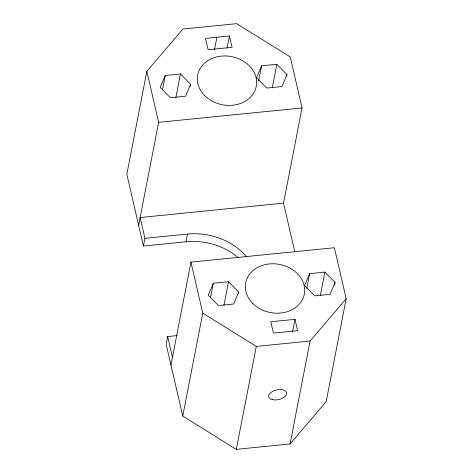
<?xml version="1.0" encoding="UTF-8"?>
<svg xmlns="http://www.w3.org/2000/svg" width="473" height="473" viewBox="0 0 473 473"><rect width="100%" height="100%" fill="white"/><g stroke="black" fill="none" stroke-linecap="round" stroke-linejoin="round"><path stroke-width="0.71" d="M294.815 251.908L283.54 203.159L302.046 107.945L290.251 56.937L236.701 23.65L182.921 29.042L146.837 71.317L126.829 174.253L143.431 246.037L186.007 241.768A59.716 49.032 11 0 1 238.049 257.478M162.452 89.781L165.231 75.485L180.467 73.959L190.66 84.324L190.241 86.464M138.624 225.26L158.632 122.324L146.837 71.317M143.431 246.037L144.933 238.321L140.126 217.539L283.54 203.159M175.879 97.55L180.467 73.959M214.523 49.535L216.912 37.231M186.007 241.768L187.509 234.052A59.716 49.032 11 0 1 246.551 256.738M177.192 335.599L167.649 336.551L166.147 344.273L182.749 416.063L236.299 449.35L290.079 443.958L326.163 401.683L346.171 298.747L334.376 247.74L190.962 262.119L170.954 365.055M227.064 48.293L229.458 35.972L205.483 38.378L208.102 49.712L232.083 47.306L229.458 35.972M182.749 416.063L202.757 313.126L190.962 262.119M210.503 297.588L213.282 283.292L228.518 281.766L238.711 292.125L238.433 293.556M258.666 80.836L261.587 65.83L276.823 64.298L287.016 74.663L286.739 76.088M223.936 305.351L228.518 281.766M272.235 87.889L276.823 64.298M236.299 449.35L256.307 346.413L202.757 313.126M292.592 331.662L294.986 319.34L270.787 321.77L273.406 333.104L297.606 330.68L294.986 319.34M306.723 288.642L309.638 273.631L324.874 272.105L335.067 282.464L334.512 285.325M290.079 443.958L310.087 341.021L346.171 298.747M320.292 295.69L324.874 272.105M165.231 75.485L160.181 87.375L170.375 97.74L185.611 96.208L190.66 84.324M261.587 65.83L256.537 77.714L266.731 88.079L281.967 86.547L287.016 74.663M213.282 283.292L208.232 295.182L218.425 305.54L233.662 304.015L238.711 292.125M309.638 273.631L304.594 285.521L314.781 295.879L330.024 294.354L335.067 282.464M158.632 122.324L302.046 107.945M144.933 238.321L187.509 234.052M256.307 346.413L310.087 341.021M167.649 336.551L172.45 357.334M272.33 399.644A9.188 4.925 -13 0 0 286.638 393.838A9.188 4.925 -13 0 0 274.062 390.728A9.188 4.925 -13 0 0 272.33 399.644M252.623 303.294A29.858 24.519 11 0 0 303.081 298.238A29.858 24.519 11 0 0 269.332 263.928A29.858 24.519 11 0 0 252.623 303.294M204.573 95.493A29.858 24.519 11 0 0 255.03 90.432A29.858 24.519 11 0 0 221.281 56.121A29.858 24.519 11 0 0 204.573 95.493"/></g></svg>
